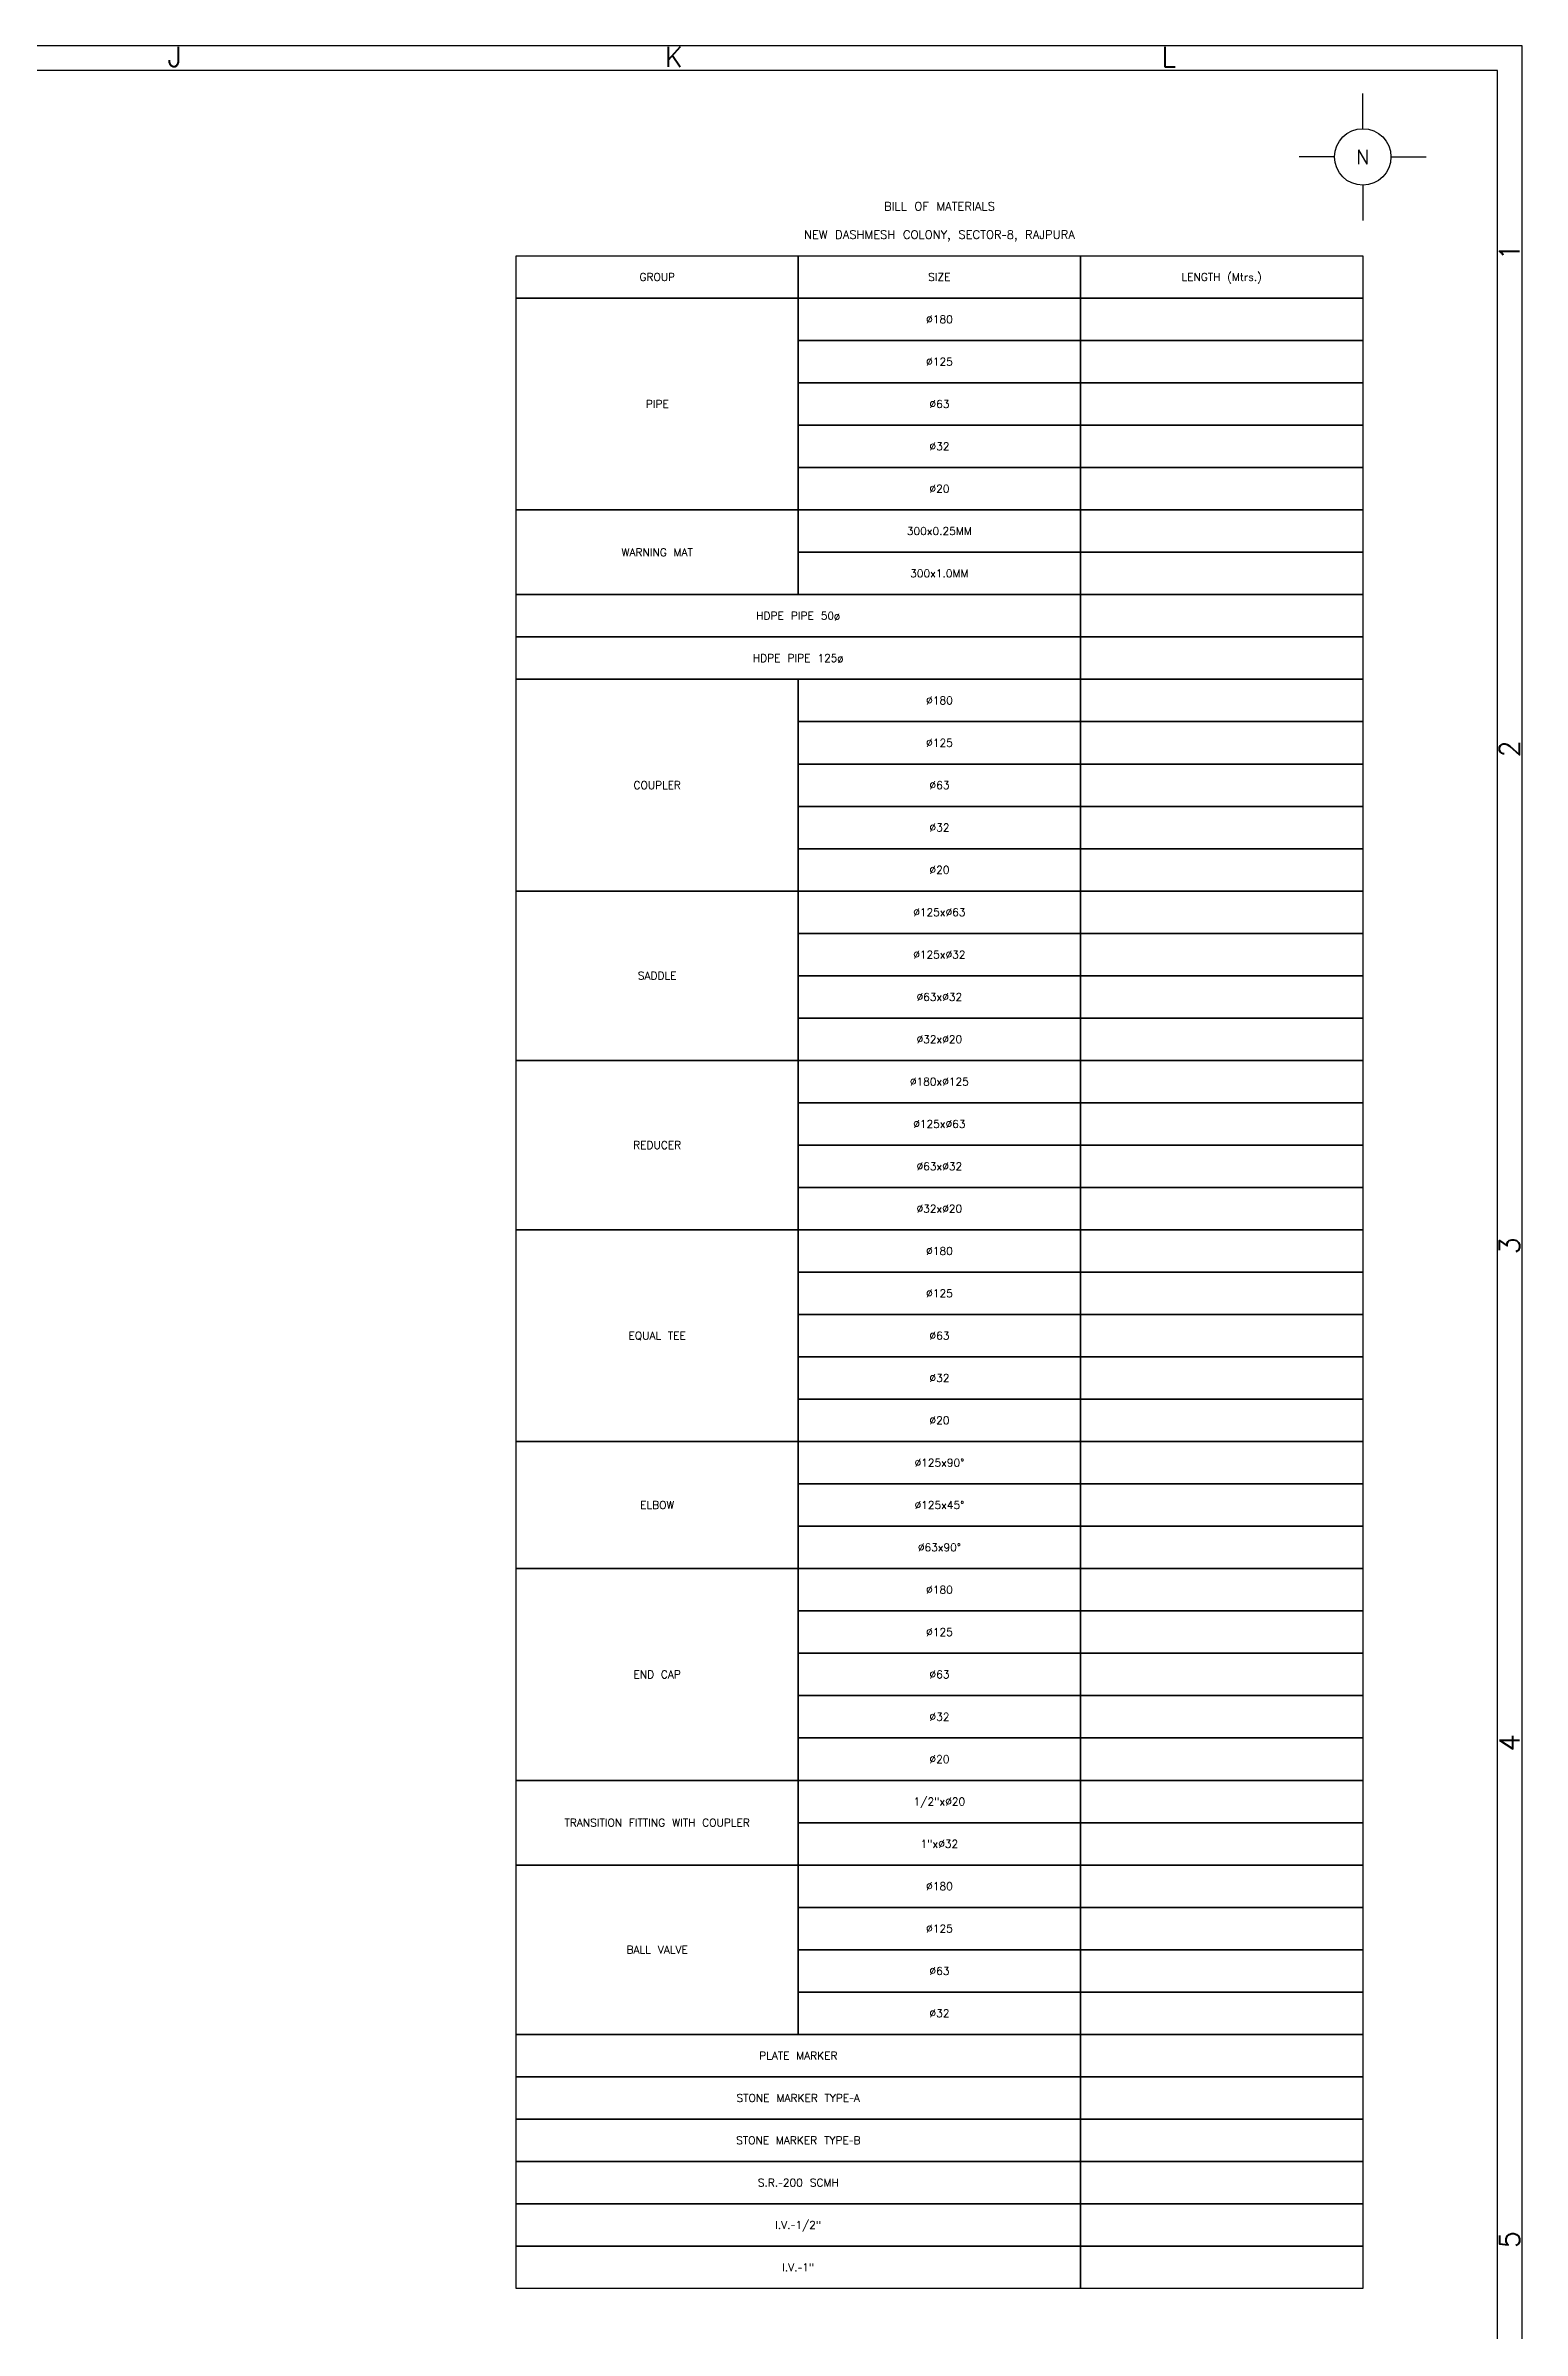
# Model space of a CAD drawing. Header units: inches. Extents: x -207274 to 211309, y 3811 to 299882.
# Drawn here: x 106663 to 211309, y 138034 to 299882 of the extents above; entities that cross this region are included whole.
import ezdxf
from ezdxf.enums import TextEntityAlignment as Align

# ---------------------------------------------------------------- set-up
doc = ezdxf.new("R2010")
doc.units = ezdxf.units.IN
doc.header["$LTSCALE"] = 1000
doc.header["$MEASUREMENT"] = 0
doc.styles.get("Standard").update_dxf_attribs({"font": 'txt.shx', "height": 0.6})

# ---------------------------------------------------------------- blocks, each defined once
blk = doc.blocks.new('frame')
for points in [[(4106.33, 2974.9), (4461.84, 2974.9), (4461.84, 3226.36), (4106.33, 3226.36)], [(4107.83, 2976.4), (4460.35, 2976.4), (4460.35, 3224.87), (4107.83, 3224.87)]]:
    blk.add_lwpolyline(points, close=True)
for s, p in [('J', (4380.32, 3225.09)), ('K', (4410.22, 3225.09)), ('L', (4440.12, 3225.09))]:
    blk.add_text(s, height=1.2).set_placement(p)
for s, p in [('1', (4461.67, 3213.44)), ('2', (4461.67, 3183.54)), ('3', (4461.67, 3153.64)), ('4', (4461.67, 3123.74)), ('5', (4461.67, 3093.84))]:
    blk.add_text(s, height=1.2, rotation=90).set_placement(p)

msp = doc.modelspace()

# ---------------------------------------------------------------- linework, layer by layer
for p, q in [((200000, 294000), (200000, 296500)), ((198000, 292000), (195500, 292000)), ((202000, 292000), (204500, 292000)), ((200000, 290000), (200000, 287500))]:
    msp.add_line(p, q)
for points in [[(140000, 284995), (160000, 284995), (160000, 281995), (140000, 281995)], [(160000, 284995), (180000, 284995), (180000, 281995), (160000, 281995)], [(180000, 284995), (200000, 284995), (200000, 281995), (180000, 281995)], [(140000, 281995), (160000, 281995), (160000, 266995), (140000, 266995)], [(160000, 281995), (180000, 281995), (180000, 278995), (160000, 278995)], [(180000, 281995), (200000, 281995), (200000, 278995), (180000, 278995)], [(160000, 278995), (180000, 278995), (180000, 275995), (160000, 275995)], [(180000, 278995), (200000, 278995), (200000, 275995), (180000, 275995)], [(160000, 275995), (180000, 275995), (180000, 272995), (160000, 272995)], [(180000, 275995), (200000, 275995), (200000, 272995), (180000, 272995)], [(160000, 272995), (180000, 272995), (180000, 269995), (160000, 269995)], [(180000, 272995), (200000, 272995), (200000, 269995), (180000, 269995)], [(160000, 269995), (180000, 269995), (180000, 266995), (160000, 266995)], [(180000, 269995), (200000, 269995), (200000, 266995), (180000, 266995)], [(140000, 266995), (160000, 266995), (160000, 260995), (140000, 260995)], [(160000, 266995), (180000, 266995), (180000, 263995), (160000, 263995)], [(180000, 266995), (200000, 266995), (200000, 263995), (180000, 263995)], [(160000, 263995), (180000, 263995), (180000, 260995), (160000, 260995)], [(180000, 263995), (200000, 263995), (200000, 260995), (180000, 260995)], [(140000, 260995), (180000, 260995), (180000, 257995), (140000, 257995)], [(180000, 260995), (200000, 260995), (200000, 257995), (180000, 257995)], [(140000, 257995), (180000, 257995), (180000, 254995), (140000, 254995)], [(180000, 257995), (200000, 257995), (200000, 254995), (180000, 254995)], [(140000, 254995), (160000, 254995), (160000, 239995), (140000, 239995)], [(160000, 254995), (180000, 254995), (180000, 251995), (160000, 251995)], [(180000, 254995), (200000, 254995), (200000, 251995), (180000, 251995)], [(160000, 251995), (180000, 251995), (180000, 248995), (160000, 248995)], [(180000, 251995), (200000, 251995), (200000, 248995), (180000, 248995)], [(160000, 248995), (180000, 248995), (180000, 245995), (160000, 245995)], [(180000, 248995), (200000, 248995), (200000, 245995), (180000, 245995)], [(160000, 245995), (180000, 245995), (180000, 242995), (160000, 242995)], [(180000, 245995), (200000, 245995), (200000, 242995), (180000, 242995)], [(160000, 242995), (180000, 242995), (180000, 239995), (160000, 239995)], [(180000, 242995), (200000, 242995), (200000, 239995), (180000, 239995)], [(140000, 239995), (160000, 239995), (160000, 227995), (140000, 227995)], [(160000, 239995), (180000, 239995), (180000, 236995), (160000, 236995)], [(180000, 239995), (200000, 239995), (200000, 236995), (180000, 236995)], [(160000, 236995), (180000, 236995), (180000, 233995), (160000, 233995)], [(180000, 236995), (200000, 236995), (200000, 233995), (180000, 233995)], [(160000, 233995), (180000, 233995), (180000, 230995), (160000, 230995)], [(180000, 233995), (200000, 233995), (200000, 230995), (180000, 230995)], [(160000, 230995), (180000, 230995), (180000, 227995), (160000, 227995)], [(180000, 230995), (200000, 230995), (200000, 227995), (180000, 227995)], [(140000, 227995), (160000, 227995), (160000, 215995), (140000, 215995)], [(160000, 227995), (180000, 227995), (180000, 224995), (160000, 224995)], [(180000, 227995), (200000, 227995), (200000, 224995), (180000, 224995)], [(160000, 224995), (180000, 224995), (180000, 221995), (160000, 221995)], [(180000, 224995), (200000, 224995), (200000, 221995), (180000, 221995)], [(160000, 221995), (180000, 221995), (180000, 218995), (160000, 218995)], [(180000, 221995), (200000, 221995), (200000, 218995), (180000, 218995)], [(160000, 218995), (180000, 218995), (180000, 215995), (160000, 215995)], [(180000, 218995), (200000, 218995), (200000, 215995), (180000, 215995)], [(140000, 215995), (160000, 215995), (160000, 200995), (140000, 200995)], [(160000, 215995), (180000, 215995), (180000, 212995), (160000, 212995)], [(180000, 215995), (200000, 215995), (200000, 212995), (180000, 212995)], [(160000, 212995), (180000, 212995), (180000, 209995), (160000, 209995)], [(180000, 212995), (200000, 212995), (200000, 209995), (180000, 209995)], [(160000, 209995), (180000, 209995), (180000, 206995), (160000, 206995)], [(180000, 209995), (200000, 209995), (200000, 206995), (180000, 206995)], [(160000, 206995), (180000, 206995), (180000, 203995), (160000, 203995)], [(180000, 206995), (200000, 206995), (200000, 203995), (180000, 203995)], [(160000, 203995), (180000, 203995), (180000, 200995), (160000, 200995)], [(180000, 203995), (200000, 203995), (200000, 200995), (180000, 200995)], [(140000, 200995), (160000, 200995), (160000, 191995), (140000, 191995)], [(160000, 200995), (180000, 200995), (180000, 197995), (160000, 197995)], [(180000, 200995), (200000, 200995), (200000, 197995), (180000, 197995)], [(160000, 197995), (180000, 197995), (180000, 194995), (160000, 194995)], [(180000, 197995), (200000, 197995), (200000, 194995), (180000, 194995)], [(160000, 194995), (180000, 194995), (180000, 191995), (160000, 191995)], [(180000, 194995), (200000, 194995), (200000, 191995), (180000, 191995)], [(140000, 191995), (160000, 191995), (160000, 176995), (140000, 176995)], [(160000, 191995), (180000, 191995), (180000, 188995), (160000, 188995)], [(180000, 191995), (200000, 191995), (200000, 188995), (180000, 188995)], [(160000, 188995), (180000, 188995), (180000, 185995), (160000, 185995)], [(180000, 188995), (200000, 188995), (200000, 185995), (180000, 185995)], [(160000, 185995), (180000, 185995), (180000, 182995), (160000, 182995)], [(180000, 185995), (200000, 185995), (200000, 182995), (180000, 182995)], [(160000, 182995), (180000, 182995), (180000, 179995), (160000, 179995)], [(180000, 182995), (200000, 182995), (200000, 179995), (180000, 179995)], [(160000, 179995), (180000, 179995), (180000, 176995), (160000, 176995)], [(180000, 179995), (200000, 179995), (200000, 176995), (180000, 176995)], [(140000, 176995), (160000, 176995), (160000, 170995), (140000, 170995)], [(160000, 176995), (180000, 176995), (180000, 173995), (160000, 173995)], [(180000, 176995), (200000, 176995), (200000, 173995), (180000, 173995)], [(160000, 173995), (180000, 173995), (180000, 170995), (160000, 170995)], [(180000, 173995), (200000, 173995), (200000, 170995), (180000, 170995)], [(140000, 170995), (160000, 170995), (160000, 158995), (140000, 158995)], [(160000, 170995), (180000, 170995), (180000, 167995), (160000, 167995)], [(180000, 170995), (200000, 170995), (200000, 167995), (180000, 167995)], [(160000, 167995), (180000, 167995), (180000, 164995), (160000, 164995)], [(180000, 167995), (200000, 167995), (200000, 164995), (180000, 164995)], [(160000, 164995), (180000, 164995), (180000, 161995), (160000, 161995)], [(180000, 164995), (200000, 164995), (200000, 161995), (180000, 161995)], [(160000, 161995), (180000, 161995), (180000, 158995), (160000, 158995)], [(180000, 161995), (200000, 161995), (200000, 158995), (180000, 158995)], [(140000, 158995), (180000, 158995), (180000, 155995), (140000, 155995)], [(180000, 158995), (200000, 158995), (200000, 155995), (180000, 155995)], [(140000, 155995), (180000, 155995), (180000, 152995), (140000, 152995)], [(180000, 155995), (200000, 155995), (200000, 152995), (180000, 152995)], [(140000, 152995), (180000, 152995), (180000, 149995), (140000, 149995)], [(180000, 152995), (200000, 152995), (200000, 149995), (180000, 149995)], [(140000, 149995), (180000, 149995), (180000, 146995), (140000, 146995)], [(180000, 149995), (200000, 149995), (200000, 146995), (180000, 146995)], [(140000, 146995), (180000, 146995), (180000, 143995), (140000, 143995)], [(180000, 146995), (200000, 146995), (200000, 143995), (180000, 143995)], [(140000, 143995), (180000, 143995), (180000, 140995), (140000, 140995)], [(180000, 143995), (200000, 143995), (200000, 140995), (180000, 140995)]]:
    msp.add_lwpolyline(points, close=True)
msp.add_circle((200000, 292000), 2000)

# ---------------------------------------------------------------- block references
at = {"color": 7, "xscale": 1177.41194999963, "yscale": 1177.411950000096, "zscale": 1177.41195}
msp.add_blockref('frame', (-5042117, -3498873), dxfattribs=at)

# ---------------------------------------------------------------- texts
for s, height, p in [('N', 1000, (200000, 292000)), ('BILL OF MATERIALS', 600, (170000, 288505)), ('NEW DASHMESH COLONY, SECTOR–8, RAJPURA', 600, (170000, 286500)), ('GROUP', 550, (150000, 283495)), ('SIZE', 550, (170000, 283495)), ('LENGTH (Mtrs.)', 550, (190000, 283495)), ('Ø180', 550, (170000, 280495)), ('Ø125', 550, (170000, 277495)), ('PIPE', 550, (150000, 274495)), ('Ø63', 550, (170000, 274495)), ('Ø32', 550, (170000, 271495)), ('Ø20', 550, (170000, 268495)), ('300x0.25MM', 550, (170000, 265495)), ('WARNING MAT', 550, (150000, 263995)), ('300x1.0MM', 550, (170000, 262495)), ('HDPE PIPE 50ø', 550, (160000, 259495)), ('HDPE PIPE 125ø', 550, (160000, 256495)), ('Ø180', 550, (170000, 253495)), ('Ø125', 550, (170000, 250495)), ('COUPLER', 550, (150000, 247495)), ('Ø63', 550, (170000, 247495)), ('Ø32', 550, (170000, 244495)), ('Ø20', 550, (170000, 241495)), ('Ø125xØ63', 550, (170000, 238495)), ('Ø125xØ32', 550, (170000, 235495)), ('SADDLE', 550, (150000, 233995)), ('Ø63xØ32', 550, (170000, 232495)), ('Ø32xØ20', 550, (170000, 229495)), ('Ø180xØ125', 550, (170000, 226495)), ('Ø125xØ63', 550, (170000, 223495)), ('REDUCER', 550, (150000, 221995)), ('Ø63xØ32', 550, (170000, 220495)), ('Ø32xØ20', 550, (170000, 217495)), ('Ø180', 550, (170000, 214495)), ('Ø125', 550, (170000, 211495)), ('EQUAL TEE', 550, (150000, 208495)), ('Ø63', 550, (170000, 208495)), ('Ø32', 550, (170000, 205495)), ('Ø20', 550, (170000, 202495)), ('Ø125x90°', 550, (170000, 199495)), ('ELBOW', 550, (150000, 196495)), ('Ø125x45°', 550, (170000, 196495)), ('Ø63x90°', 550, (170000, 193495)), ('Ø180', 550, (170000, 190495)), ('Ø125', 550, (170000, 187495)), ('END CAP', 550, (150000, 184495)), ('Ø63', 550, (170000, 184495)), ('Ø32', 550, (170000, 181495)), ('Ø20', 550, (170000, 178495)), ('1/2"xØ20', 550, (170000, 175495)), ('TRANSITION FITTING WITH COUPLER', 550, (150000, 173995)), ('1"xØ32', 550, (170000, 172495)), ('Ø180', 550, (170000, 169495)), ('Ø125', 550, (170000, 166495)), ('BALL VALVE', 550, (150000, 164995)), ('Ø63', 550, (170000, 163495)), ('Ø32', 550, (170000, 160495)), ('PLATE MARKER', 550, (160000, 157495)), ('STONE MARKER TYPE–A', 550, (160000, 154495)), ('STONE MARKER TYPE–B', 550, (160000, 151495)), ('S.R.–200 SCMH', 550, (160000, 148495)), ('I.V.–1/2"', 550, (160000, 145495)), ('I.V.–1"', 550, (160000, 142495))]:
    msp.add_text(s, height=height).set_placement(p, align=Align.MIDDLE_CENTER)

doc.saveas('drawing.dxf')
